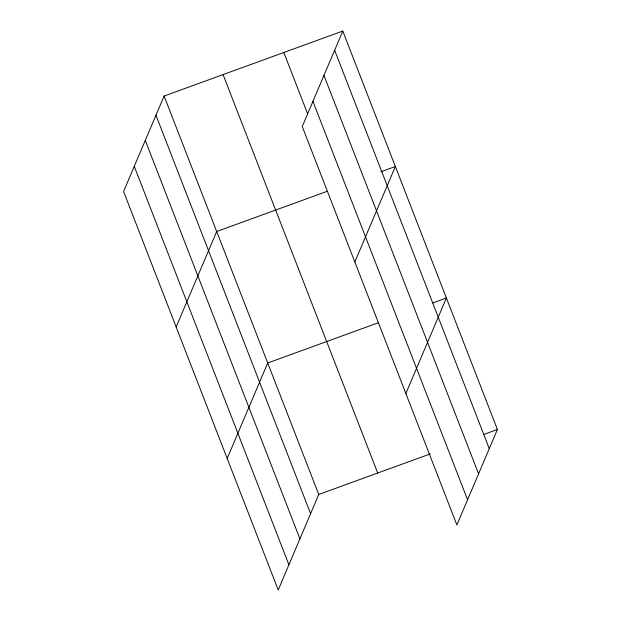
<?xml version="1.0" encoding="UTF-8"?>
<svg xmlns="http://www.w3.org/2000/svg" width="621" height="621" viewBox="0 0 621 621"><rect width="100%" height="100%" fill="white"/><g stroke="black" fill="none" stroke-linecap="round" stroke-linejoin="round"><path stroke-width="0.93" d="M164.115 96.045L123.587 191.524L278.216 589.95L318.744 494.471L164.115 96.045L342.784 31.05L497.413 429.476L456.885 524.955L302.256 126.529L342.784 31.05M176.162 326.988L216.69 231.509L327.329 191.26M227.185 458.469L267.713 362.99L378.36 322.741M354.832 261.992L395.36 166.513L380.844 171.792M405.862 393.473L446.39 297.995L432.783 302.947M318.744 494.471L430.291 453.897M483.806 434.428L497.413 429.476M334.634 50.247L489.27 448.673M323.952 75.42L478.581 473.846M312.937 101.355L467.574 499.781M283.82 52.498L307.659 113.907M223.071 74.598L377.708 473.023M155.964 115.234L310.601 513.668M145.283 140.408L299.912 538.842M134.268 166.35L288.905 564.776"/></g></svg>
